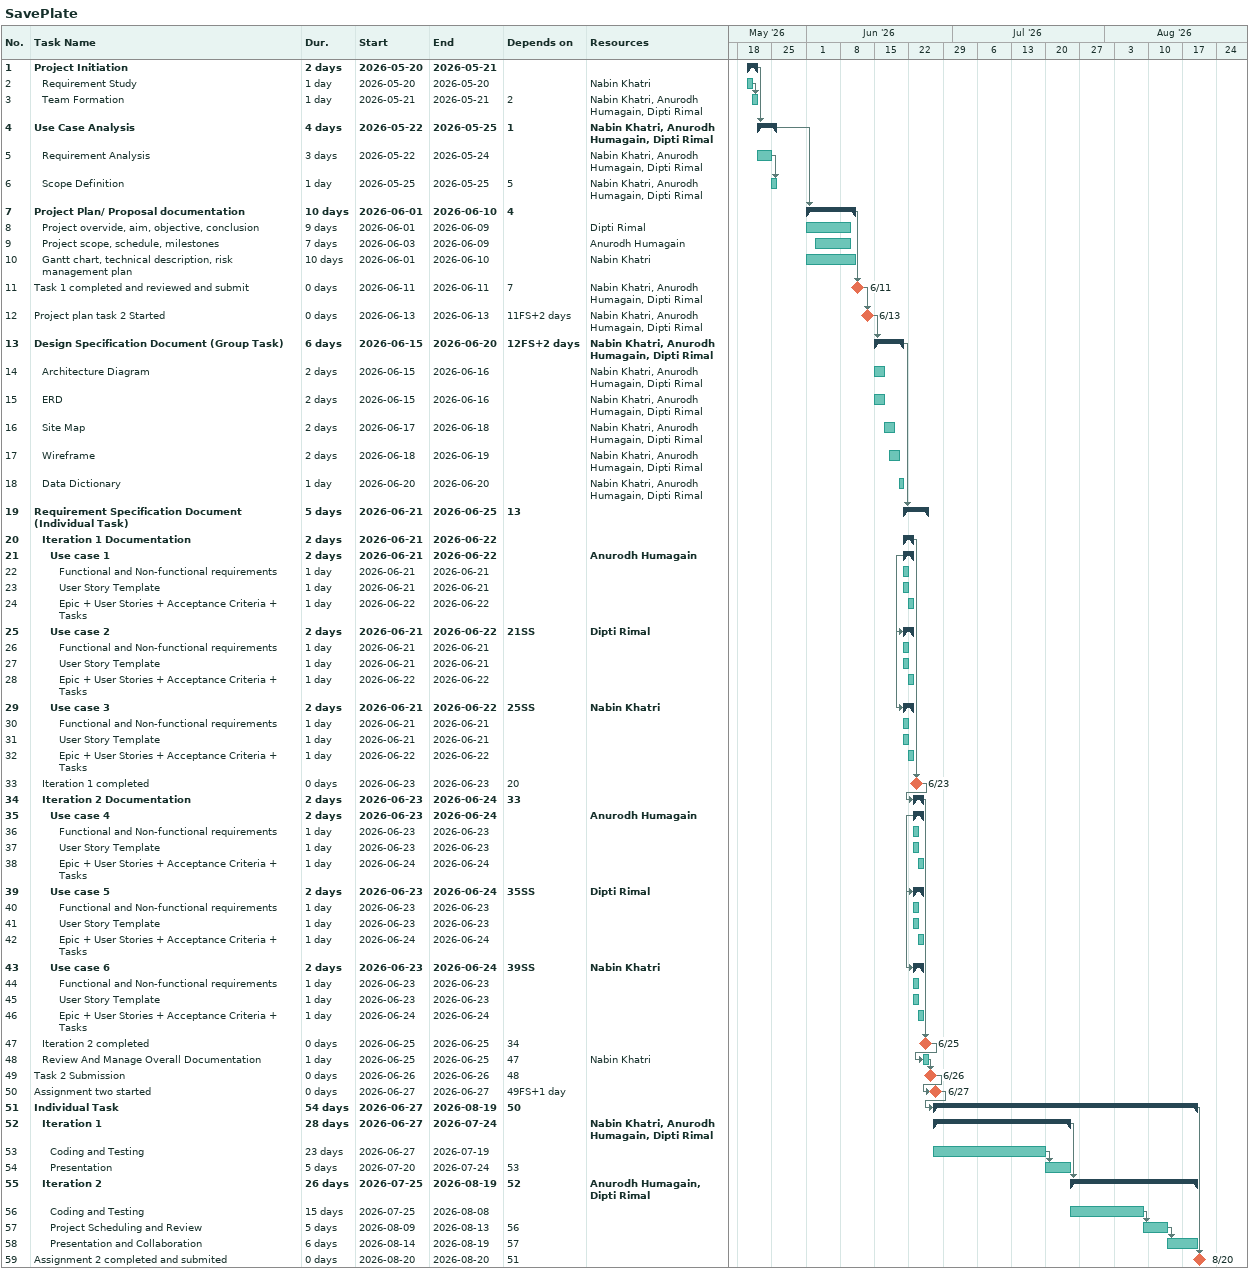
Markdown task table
SavePlate

| ID | Level | Task | Duration | Start | Finish | Predecessors | Resources |
|---|---|---|---|---|---|---|---|
| 1 | 1 | **Project Initiation** | 2d | 2026-05-20 | 2026-05-21 |  |  |
| 2 | 2 | Requirement Study | 1d | 2026-05-20 | 2026-05-20 |  | Nabin Khatri |
| 3 | 2 | Team Formation | 1d | 2026-05-21 | 2026-05-21 | 2 | Nabin Khatri, Anurodh Humagain, Dipti Rimal |
| 4 | 1 | **Use Case Analysis** | 4d | 2026-05-22 | 2026-05-25 | 1 | Nabin Khatri, Anurodh Humagain, Dipti Rimal |
| 5 | 2 | Requirement Analysis | 3d | 2026-05-22 | 2026-05-24 |  | Nabin Khatri, Anurodh Humagain, Dipti Rimal |
| 6 | 2 | Scope Definition | 1d | 2026-05-25 | 2026-05-25 | 5 | Nabin Khatri, Anurodh Humagain, Dipti Rimal |
| 7 | 1 | **Project Plan/ Proposal documentation** | 10d | 2026-06-01 | 2026-06-10 | 4 |  |
| 8 | 2 | Project overvide, aim, objective, conclusion | 9d | 2026-06-01 | 2026-06-09 |  | Dipti Rimal |
| 9 | 2 | Project scope, schedule, milestones | 7d | 2026-06-03 | 2026-06-09 |  | Anurodh Humagain |
| 10 | 2 | Gantt chart, technical description, risk management plan | 10d | 2026-06-01 | 2026-06-10 |  | Nabin Khatri |
| 11 | 1 | Task 1 completed and reviewed and submit | 0d | 2026-06-11 | 2026-06-11 | 7 | Nabin Khatri, Anurodh Humagain, Dipti Rimal |
| 12 | 1 | Project plan task 2 Started | 0d | 2026-06-13 | 2026-06-13 | 11FS+2d | Nabin Khatri, Anurodh Humagain, Dipti Rimal |
| 13 | 1 | **Design Specification Document (Group Task)** | 6d | 2026-06-15 | 2026-06-20 | 12FS+2d | Nabin Khatri, Anurodh Humagain, Dipti Rimal |
| 14 | 2 | Architecture Diagram | 2d | 2026-06-15 | 2026-06-16 |  | Nabin Khatri, Anurodh Humagain, Dipti Rimal |
| 15 | 2 | ERD | 2d | 2026-06-15 | 2026-06-16 |  | Nabin Khatri, Anurodh Humagain, Dipti Rimal |
| 16 | 2 | Site Map | 2d | 2026-06-17 | 2026-06-18 |  | Nabin Khatri, Anurodh Humagain, Dipti Rimal |
| 17 | 2 | Wireframe | 2d | 2026-06-18 | 2026-06-19 |  | Nabin Khatri, Anurodh Humagain, Dipti Rimal |
| 18 | 2 | Data Dictionary | 1d | 2026-06-20 | 2026-06-20 |  | Nabin Khatri, Anurodh Humagain, Dipti Rimal |
| 19 | 1 | **Requirement Specification Document (Individual Task)** | 5d | 2026-06-21 | 2026-06-25 | 13 |  |
| 20 | 2 | **Iteration 1 Documentation** | 2d | 2026-06-21 | 2026-06-22 |  |  |
| 21 | 3 | **Use case 1** | 2d | 2026-06-21 | 2026-06-22 |  | Anurodh Humagain |
| 22 | 4 | Functional and Non-functional requirements | 1d | 2026-06-21 | 2026-06-21 |  |  |
| 23 | 4 | User Story Template | 1d | 2026-06-21 | 2026-06-21 |  |  |
| 24 | 4 | Epic + User Stories + Acceptance Criteria + Tasks | 1d | 2026-06-22 | 2026-06-22 |  |  |
| 25 | 3 | **Use case 2** | 2d | 2026-06-21 | 2026-06-22 | 21SS | Dipti Rimal |
| 26 | 4 | Functional and Non-functional requirements | 1d | 2026-06-21 | 2026-06-21 |  |  |
| 27 | 4 | User Story Template | 1d | 2026-06-21 | 2026-06-21 |  |  |
| 28 | 4 | Epic + User Stories + Acceptance Criteria + Tasks | 1d | 2026-06-22 | 2026-06-22 |  |  |
| 29 | 3 | **Use case 3** | 2d | 2026-06-21 | 2026-06-22 | 25SS | Nabin Khatri |
| 30 | 4 | Functional and Non-functional requirements | 1d | 2026-06-21 | 2026-06-21 |  |  |
| 31 | 4 | User Story Template | 1d | 2026-06-21 | 2026-06-21 |  |  |
| 32 | 4 | Epic + User Stories + Acceptance Criteria + Tasks | 1d | 2026-06-22 | 2026-06-22 |  |  |
| 33 | 2 | Iteration 1 completed | 0d | 2026-06-23 | 2026-06-23 | 20 |  |
| 34 | 2 | **Iteration 2 Documentation** | 2d | 2026-06-23 | 2026-06-24 | 33 |  |
| 35 | 3 | **Use case 4** | 2d | 2026-06-23 | 2026-06-24 |  | Anurodh Humagain |
| 36 | 4 | Functional and Non-functional requirements | 1d | 2026-06-23 | 2026-06-23 |  |  |
| 37 | 4 | User Story Template | 1d | 2026-06-23 | 2026-06-23 |  |  |
| 38 | 4 | Epic + User Stories + Acceptance Criteria + Tasks | 1d | 2026-06-24 | 2026-06-24 |  |  |
| 39 | 3 | **Use case 5** | 2d | 2026-06-23 | 2026-06-24 | 35SS | Dipti Rimal |
| 40 | 4 | Functional and Non-functional requirements | 1d | 2026-06-23 | 2026-06-23 |  |  |
| 41 | 4 | User Story Template | 1d | 2026-06-23 | 2026-06-23 |  |  |
| 42 | 4 | Epic + User Stories + Acceptance Criteria + Tasks | 1d | 2026-06-24 | 2026-06-24 |  |  |
| 43 | 3 | **Use case 6** | 2d | 2026-06-23 | 2026-06-24 | 39SS | Nabin Khatri |
| 44 | 4 | Functional and Non-functional requirements | 1d | 2026-06-23 | 2026-06-23 |  |  |
| 45 | 4 | User Story Template | 1d | 2026-06-23 | 2026-06-23 |  |  |
| 46 | 4 | Epic + User Stories + Acceptance Criteria + Tasks | 1d | 2026-06-24 | 2026-06-24 |  |  |
| 47 | 2 | Iteration 2 completed | 0d | 2026-06-25 | 2026-06-25 | 34 |  |
| 48 | 2 | Review And Manage Overall Documentation | 1d | 2026-06-25 | 2026-06-25 | 47 | Nabin Khatri |
| 49 | 1 | Task 2 Submission | 0d | 2026-06-26 | 2026-06-26 | 48 |  |
| 50 | 1 | Assignment two started | 0d | 2026-06-27 | 2026-06-27 | 49FS+1d |  |
| 51 | 1 | **Individual Task** | 54d | 2026-06-27 | 2026-08-19 | 50 |  |
| 52 | 2 | **Iteration 1** | 28d | 2026-06-27 | 2026-07-24 |  | Nabin Khatri, Anurodh Humagain, Dipti Rimal |
| 53 | 3 | Coding and Testing | 23d | 2026-06-27 | 2026-07-19 |  |  |
| 54 | 3 | Presentation | 5d | 2026-07-20 | 2026-07-24 | 53 |  |
| 55 | 2 | **Iteration 2** | 26d | 2026-07-25 | 2026-08-19 | 52 | Anurodh Humagain, Dipti Rimal |
| 56 | 3 | Coding and Testing | 15d | 2026-07-25 | 2026-08-08 |  |  |
| 57 | 3 | Project Scheduling and Review | 5d | 2026-08-09 | 2026-08-13 | 56 |  |
| 58 | 3 | Presentation and Collaboration | 6d | 2026-08-14 | 2026-08-19 | 57 |  |
| 59 | 1 | Assignment 2 completed and submited | 0d | 2026-08-20 | 2026-08-20 | 51 |  |
